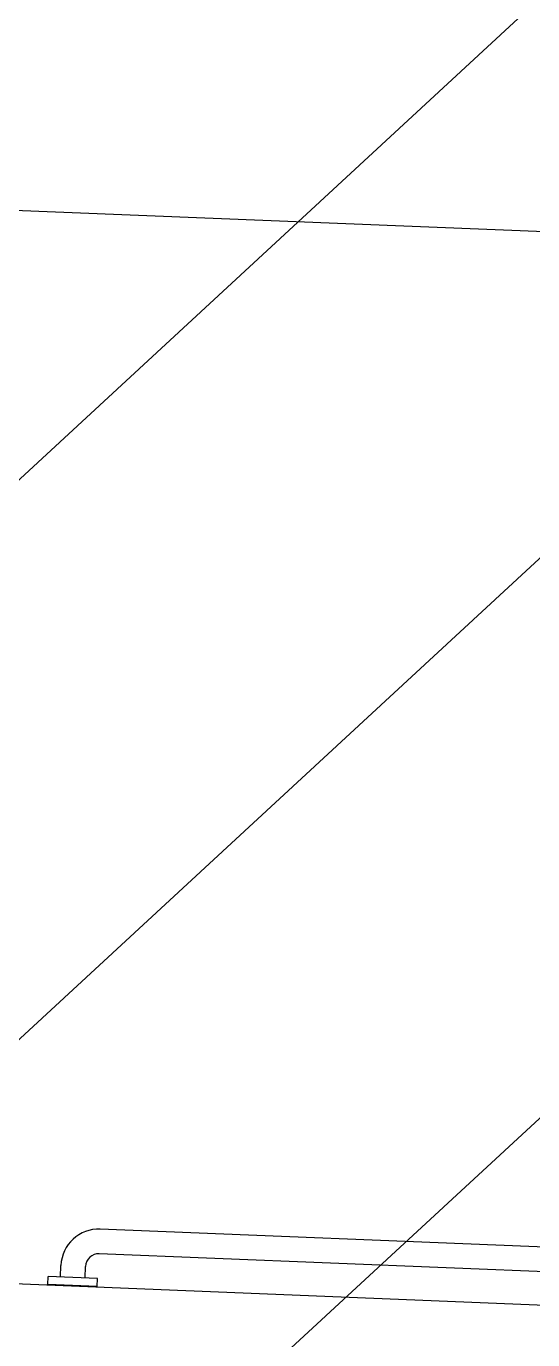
# Model space of a CAD drawing. Extents: x -678889171 to 586587, y -792238163 to 335485.
# Drawn here: x -678750407 to -678749636, y -791945626 to -791943630 of the extents above; entities that cross this region are included whole.
import ezdxf
from ezdxf.enums import TextEntityAlignment as Align

# ---------------------------------------------------------------- set-up
doc = ezdxf.new("R2010")
doc.units = 0
doc.header["$MEASUREMENT"] = 0
for name, color, linetype in [('A-FLOR-PATT', 252, 'Continuous'), ('A-SITE-PATT', 252, 'Continuous'), ('A-WALL', 252, 'Continuous')]:
    doc.layers.add(name, color=color, linetype=linetype)
doc.layers.add('BASEMENT3 LAYOUT$0$HATCH2', color=252, linetype='Continuous', lineweight=15)
doc.styles.add('Ground floor Towers$0$$Bas01-Rname$0$EN-SC', font='swissc.ttf')
doc.styles.add('Ground floor Towers$0$$Bas01-Rname$0$EN-SCL', font='swisscl.ttf')
doc.styles.add('Ground floor Towers$0$04-Ground Floor$0$V2-lower ground$0$LEVEL  FOR LICENSE LOWER GR$0$$LG- LEVEL$0$AR-SR', font='sarb.shx')

# ---------------------------------------------------------------- blocks, each defined once
blk = doc.blocks.new('A$C61C61320')
at = {"layer": 'BASEMENT3 LAYOUT$0$HATCH2'}
h = blk.add_hatch(dxfattribs=at)
h.set_pattern_fill('ANSI31', color=256, scale=5000, style=0)
h.set_pattern_definition([(45, (1320016.062358054, 343948.7931753235), (-441.9417382415922, 441.9417382415922), [])])
h.paths.add_polyline_path([(11086.00013759569, 20764.88754983409), (-87874.57371154218, 20764.88754983409), (-87874.57371154218, -14411.92520058152), (11086.00013759569, -14411.92520058152)])
blk = doc.blocks.new('GR')
at = {"layer": 'A-FLOR-PATT'}
for p, q in [((45356.67700594787, 242187.1102148541), (40476.64699863412, 242187.1102148542)), ((40476.64699863413, 240557.2740405605), (45356.67700594787, 240557.2740405606))]:
    blk.add_line(p, q, dxfattribs=at)
at = {"layer": 'A-FLOR-PATT', "ltscale": 0.5}
for p, q in [((44984.10467824437, 240645.2679086038), (43997.16226193474, 240645.2769111327)), ((44984.82376083735, 240607.7724051256), (43997.32376072947, 240607.7724051257)), ((43939.82357280083, 240570.2726068084), (43939.82376067347, 240587.738652226)), ((43977.3235727987, 240570.2722034415), (43977.32376067132, 240587.7382488592)), ((43921.07343835305, 240557.7728084925), (43921.07357280864, 240570.2728084918)), ((43996.07343834871, 240557.7720017588), (43921.07343835305, 240557.7728084925)), ((43996.07357280434, 240570.2720017581), (43921.07357280864, 240570.2728084918)), ((43996.07343834871, 240557.7720017588), (43996.07357280434, 240570.2720017581))]:
    blk.add_line(p, q, dxfattribs=at)
at = {"layer": 'A-FLOR-PATT'}
for radius in [649022.5456272444, 640922.5456272444]:
    blk.add_arc((687279.656740699, 163488.6097753342), radius, 169.8809308091749, 188.016783999427, dxfattribs=at)
at = {"layer": 'A-FLOR-PATT', "ltscale": 0.5}
for centre, radius, start, end in [((43997.35310720996, 240587.7430659049), 57.52934670579482, 90.02922733621843, 180.0043957586762), ((43997.35312323969, 240587.743063501), 20.02936314704811, 90.0839941088145, 180.0137727130731)]:
    blk.add_arc(centre, radius, start, end, dxfattribs=at)
at = {"layer": 'A-FLOR-PATT', "style": 'Ground floor Towers$0$04-Ground Floor$0$V2-lower ground$0$LEVEL  FOR LICENSE LOWER GR$0$$LG- LEVEL$0$AR-SR', "flags": 12}
for tag, p in [('L', (30296.07288644527, 72859.53473235783)), ('P', (30237.50458115668, 72203.99769414036))]:
    blk.add_attdef(tag, text='', height=500, dxfattribs=at).set_placement(p, align=Align.RIGHT)
at = {"layer": 'A-FLOR-PATT'}
for tag, p, height, style in [('N', (85492.25876324323, 56633.4995742733), 250, 'Ground floor Towers$0$$Bas01-Rname$0$EN-SC'), ('N', (89389.48149106537, 56633.4995742733), 250, 'Ground floor Towers$0$$Bas01-Rname$0$EN-SC'), ('N', (94597.61363499537, 56633.4995742733), 250, 'Ground floor Towers$0$$Bas01-Rname$0$EN-SC'), ('AN', (85922.66280553787, 56313.08159666645), 200, 'Ground floor Towers$0$$Bas01-Rname$0$EN-SCL'), ('AN', (89819.88553336001, 56313.08159666645), 200, 'Ground floor Towers$0$$Bas01-Rname$0$EN-SCL'), ('AN', (95028.01767729002, 56313.08159666645), 200, 'Ground floor Towers$0$$Bas01-Rname$0$EN-SCL'), ('SN', (85299.47460008037, 56025.08594095582), 200, 'Ground floor Towers$0$$Bas01-Rname$0$EN-SCL'), ('SN', (89196.69732790251, 56025.08594095582), 200, 'Ground floor Towers$0$$Bas01-Rname$0$EN-SCL'), ('SN', (94404.82947183252, 56025.08594095582), 200, 'Ground floor Towers$0$$Bas01-Rname$0$EN-SCL'), ('F', (85927.04975899268, 56008.67972904726), 200, 'Ground floor Towers$0$$Bas01-Rname$0$EN-SCL'), ('F', (89824.27248681482, 56008.67972904726), 200, 'Ground floor Towers$0$$Bas01-Rname$0$EN-SCL'), ('F', (95032.40463074483, 56008.67972904726), 200, 'Ground floor Towers$0$$Bas01-Rname$0$EN-SCL')]:
    blk.add_attdef(tag, p, '', height=height, dxfattribs=dict(at, style=style))
at = {"layer": 'A-FLOR-PATT', "style": 'Ground floor Towers$0$$Bas01-Rname$0$EN-SCL', "width": 0.8}
for p in [(85305.16036184286, 56295.1433535593), (89202.383089665, 56295.1433535593), (94410.51523359501, 56295.1433535593)]:
    blk.add_attdef('FN', p, '', height=250, dxfattribs=at)

msp = doc.modelspace()

# ---------------------------------------------------------------- block references
at = {"layer": 'A-SITE-PATT', "rotation": 357.6731745000001}
msp.add_blockref('A$C61C61320', (-678706236.4347705, -791940527.995869, -212772), dxfattribs=at)

# ---------------------------------------------------------------- next in the draw order: block references
at = {"layer": 'A-WALL', "rotation": 357.6731745000001}
msp.add_blockref('GR', (-678804025.0995113, -792184118.4910543, -212772), dxfattribs=at)

doc.saveas('drawing.dxf')
